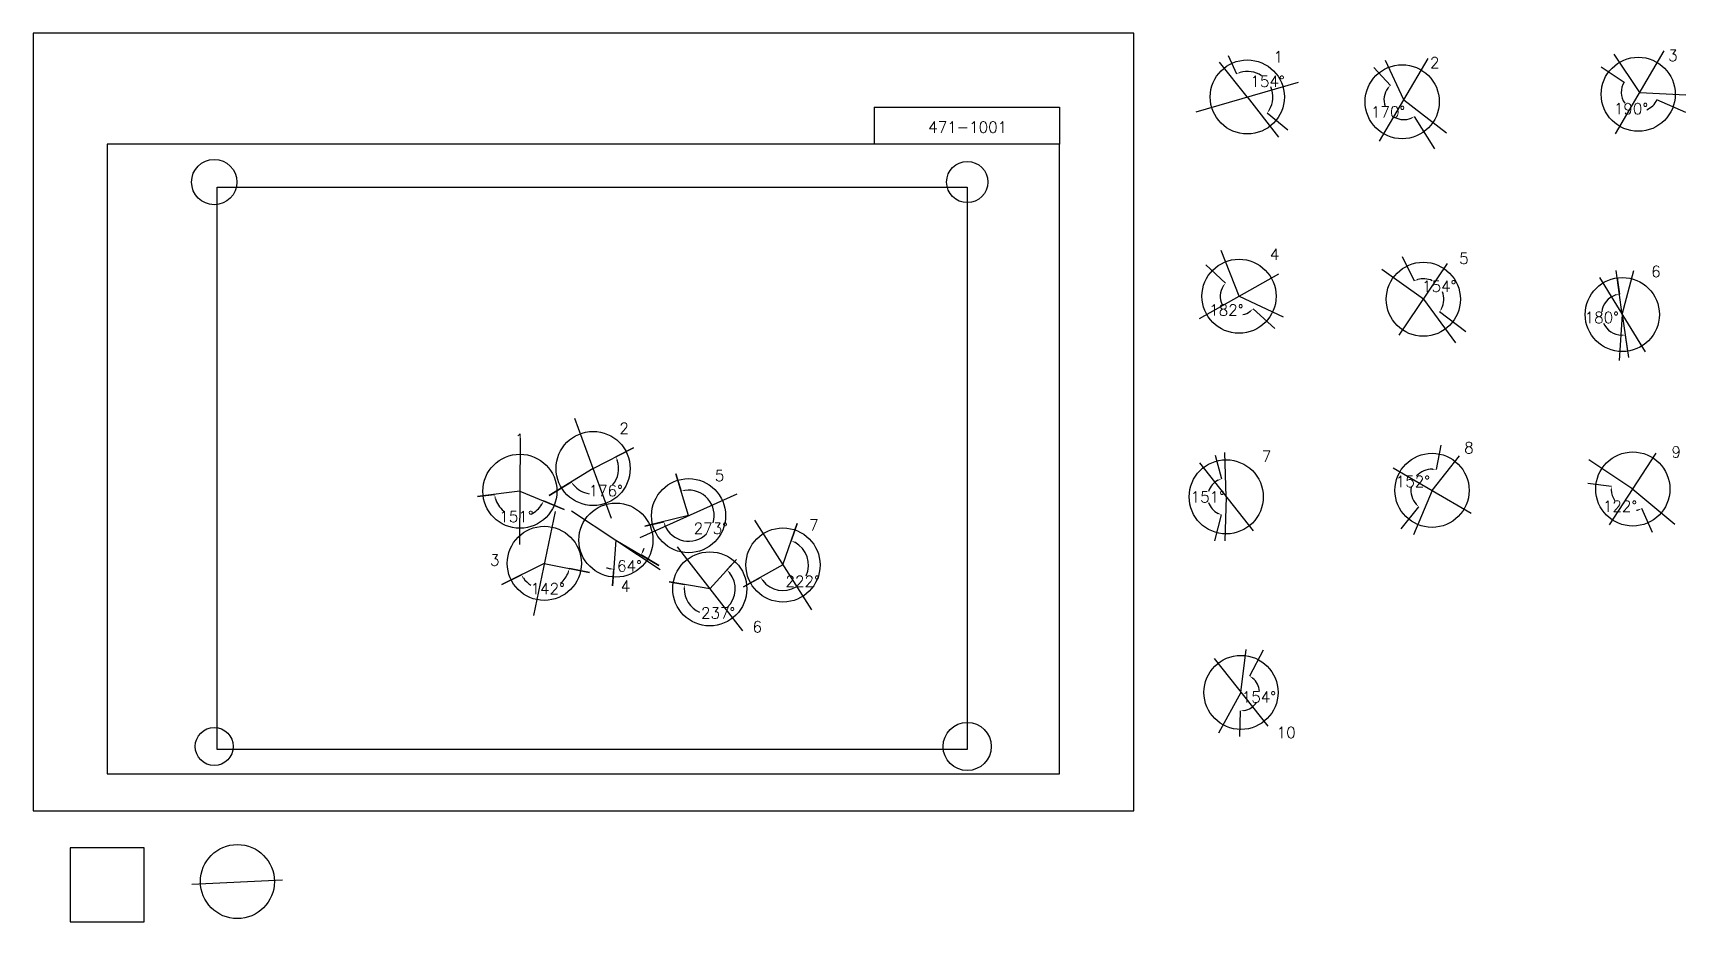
# Model space of a CAD drawing. Extents: x 0 to 2230150, y -150000 to 1050000.
import ezdxf

# ---------------------------------------------------------------- set-up
doc = ezdxf.new("R2010")
doc.units = 0
doc.header["$MEASUREMENT"] = 0
doc.layers.get('0').update_dxf_attribs({"linetype": 'CONTINUOUS'})
doc.layers.get('Defpoints').update_dxf_attribs({"linetype": 'CONTINUOUS'})
for name, color, linetype in [('_0-0_', 7, 'CONTINUOUS'), ('_0-1_V-nasSTD', 7, 'CONTINUOUS'), ('_0-2_番号', 7, 'CONTINUOUS'), ('ADD_LINE', 7, 'CONTINUOUS'), ('文字', 7, 'CONTINUOUS'), ('画像', 7, 'CONTINUOUS')]:
    doc.layers.add(name, color=color, linetype=linetype)
doc.layers.add('位置合わせ用', color=7, linetype='CONTINUOUS', plot=False)
doc.styles.get("Standard").update_dxf_attribs({"font": 'txt', "height": 15000, "bigfont": 'bigfont.shx'})
doc.dimstyles.get("Standard").update_dxf_attribs({"dimtxt": 0.18, "dimasz": 0.18, "dimexe": 0.18, "dimexo": 0.0625, "dimgap": 0.09, "dimtad": 0, "dimtih": 1, "dimtoh": 1, "dimdec": 4, "dimzin": 0, "dimdsep": 46, "dimtxsty": 'Standard', "dimcen": 0.09, "dimadec": 0, "dimazin": 0, "dimtfac": 1, "dimtdec": 4, "dimtofl": 0, "dimtmove": 0, "dimatfit": 3, "dimfxl": 1, "dimtolj": 1, "dimtzin": 0, "dimarcsym": 0})
picture_1 = doc.add_image_def('image1.jpg', size_in_pixel=(800, 600))

# ---------------------------------------------------------------- blocks, each defined once
blk = doc.blocks.new('-000-CCURVE_ORG002')
at = {"layer": '_0-0_', "color": 5, "linetype": 'Continuous'}
for p, q in [((30, -10), (10, -10)), ((10, -10), (10, -30)), ((30, -30), (30, -10)), ((10, -30), (30, -30))]:
    blk.add_line(p, q, dxfattribs=at)
blk = doc.blocks.new('-008-$$ATRU$$11$$背景色$$色$$0_0_0')
at = {"layer": '_0-2_番号'}
blk.add_blockref('-000-CCURVE_ORG002', (0, 0), dxfattribs=at)
blk = doc.blocks.new('*D27')
at = {"layer": 'ADD_LINE', "color": 0, "linetype": 'Continuous', "lineweight": -2}
for p, q in [((1612482, 1019756), (1623866, 995044)), ((1692790, 918934), (1664951, 941812))]:
    blk.add_line(p, q, dxfattribs=at)
for start, end in [(55.935441, 106.423298), (328.898292, 23.176446)]:
    blk.add_arc((1638300, 963714), 34496, start, end, dxfattribs=at)
at = {"layer": 'ADD_LINE', "color": 0}
for points in [[(1628254, 997582), (1628840, 996022), (1623866, 995045)], [(1667157, 946376), (1668518, 945414), (1664951, 941812)]]:
    blk.add_solid(points, dxfattribs=at)
at = {"layer": 'Defpoints', "color": 0}
for p in [(1612482, 1019756), (1638300, 963714), (1672046, 970868), (1692790, 918934)]:
    blk.add_point(p, dxfattribs=at)
at = {"layer": 'ADD_LINE', "color": 0, "linetype": 'Continuous', "insert": (1665608, 984790), "char_height": 15000, "attachment_point": 5}
blk.add_mtext('\\A1;154%%d', dxfattribs=at)
blk = doc.blocks.new('*D28')
at = {"color": 0, "linetype": 'Continuous', "lineweight": -2}
for p, q in [((1809179, 1003391), (1831324, 979396)), ((1891517, 893504), (1863720, 937271))]:
    blk.add_line(p, q, dxfattribs=at)
for start, end in [(143.458517, 199.177328), (242.968088, 291.666013)]:
    blk.add_arc((1849418, 959791), 26678, start, end, dxfattribs=at)
at = {"color": 0}
for points in [[(1828604, 975119), (1827364, 976233), (1831324, 979396)], [(1859646, 934256), (1858888, 935740), (1863721, 937271)]]:
    blk.add_solid(points, dxfattribs=at)
at = {"layer": 'Defpoints', "color": 0}
for p in [(1809179, 1003391), (1849418, 959791), (1823088, 955491), (1891518, 893504)]:
    blk.add_point(p, dxfattribs=at)
at = {"color": 0, "linetype": 'Continuous', "insert": (1828270, 943528), "char_height": 15000, "attachment_point": 5}
blk.add_mtext('\\A1;170%%d', dxfattribs=at)
blk = doc.blocks.new('*D31')
at = {"layer": 'ADD_LINE', "color": 0, "linetype": 'Continuous', "lineweight": -2}
for p, q in [((2115662, 1004203), (2146913, 983688)), ((2230150, 942907), (2190978, 959896))]:
    blk.add_line(p, q, dxfattribs=at)
for start, end in [(146.716384, 215.556167), (291.744567, 336.55299)]:
    blk.add_arc((2167922, 969896), 25131, start, end, dxfattribs=at)
at = {"layer": 'ADD_LINE', "color": 0}
for points in [[(2146913, 983688), (2146913, 983688), (2146913, 983688)], [(2190978, 959896), (2190978, 959896), (2190978, 959896)]]:
    blk.add_solid(points, dxfattribs=at)
at = {"layer": 'Defpoints', "color": 0}
for p in [(2115662, 1004204), (2167922, 969896), (2146156, 957332), (2230150, 942907)]:
    blk.add_point(p, dxfattribs=at)
at = {"layer": 'ADD_LINE', "color": 0, "linetype": 'Continuous', "insert": (2155982, 947782), "char_height": 15000, "attachment_point": 5}
blk.add_mtext('\\A1;190%%d', dxfattribs=at)
blk = doc.blocks.new('*D492')
at = {"color": 0, "linetype": 'Continuous', "lineweight": -2}
for p, q in [((1582560, 737261), (1608834, 712185)), ((1675657, 651191), (1646046, 677753))]:
    blk.add_line(p, q, dxfattribs=at)
for start, end in [(147.654398, 205.986177), (282.024317, 306.788949)]:
    blk.add_arc((1627174, 694681), 25352, start, end, dxfattribs=at)
at = {"color": 0}
for points in [[(1606412, 707733), (1605099, 708759), (1608834, 712185)], [(1642919, 673763), (1641794, 674993), (1646046, 677753)]]:
    blk.add_solid(points, dxfattribs=at)
at = {"layer": 'Defpoints', "color": 0}
for p in [(1582560, 737262), (1627174, 694681), (1602920, 687300), (1675658, 651190)]:
    blk.add_point(p, dxfattribs=at)
at = {"color": 0, "linetype": 'Continuous', "insert": (1609955, 676073), "char_height": 15000, "attachment_point": 5}
blk.add_mtext('\\A1;182%%d', dxfattribs=at)
blk = doc.blocks.new('*D493')
at = {"color": 0, "linetype": 'Continuous', "lineweight": -2}
for p, q in [((1847215, 748386), (1863522, 715452)), ((1933285, 646506), (1897834, 673710))]:
    blk.add_line(p, q, dxfattribs=at)
for start, end in [(64.877904, 105.999917), (332.840982, 21.383423)]:
    blk.add_arc((1875830, 690596), 27737, start, end, dxfattribs=at)
at = {"color": 0}
for points in [[(1867883, 718035), (1868485, 716481), (1863522, 715453)], [(1899804, 678380), (1901213, 677489), (1897835, 673710)]]:
    blk.add_solid(points, dxfattribs=at)
at = {"layer": 'Defpoints', "color": 0}
for p in [(1847214, 748386), (1887525, 715747), (1875830, 690596), (1933286, 646506)]:
    blk.add_point(p, dxfattribs=at)
at = {"color": 0, "linetype": 'Continuous', "insert": (1897257, 708209), "char_height": 15000, "attachment_point": 5}
blk.add_mtext('\\A1;154%%d', dxfattribs=at)
blk = doc.blocks.new('*D494')
at = {"color": 0, "linetype": 'Continuous', "lineweight": -2}
for p, q in [((2097719, 442479), (2129651, 438247)), ((2185031, 375777), (2170441, 407971))]:
    blk.add_line(p, q, dxfattribs=at)
for start, end in [(182.32444, 213.011449), (280.28229, 284.506363)]:
    blk.add_arc((2158450, 434431), 29051, start, end, dxfattribs=at)
at = {"color": 0}
for points in [[(2130255, 433215), (2128590, 433290), (2129651, 438247)], [(2166004, 405520), (2165449, 407092), (2170441, 407970)]]:
    blk.add_solid(points, dxfattribs=at)
at = {"layer": 'Defpoints', "color": 0}
for p in [(2097719, 442479), (2158450, 434431), (2134111, 418569), (2185032, 375776)]:
    blk.add_point(p, dxfattribs=at)
at = {"color": 0, "linetype": 'Continuous', "insert": (2141135, 411104), "char_height": 15000, "attachment_point": 5}
blk.add_mtext('\\A1;122%%d', dxfattribs=at)
blk = doc.blocks.new('*D495')
at = {"color": 0, "linetype": 'Continuous', "lineweight": -2}
for p, q in [((1899485, 493442), (1893065, 460614)), ((1845899, 380648), (1869761, 410403))]:
    blk.add_line(p, q, dxfattribs=at)
for start, end in [(88.997379, 136.834749), (170.916699, 221.208715)]:
    blk.add_arc((1887594, 432640), 28505, start, end, dxfattribs=at)
at = {"color": 0}
for points in [[(1888005, 460311), (1888181, 461969), (1893065, 460615)], [(1865573, 413259), (1866726, 414463), (1869761, 410403)]]:
    blk.add_solid(points, dxfattribs=at)
at = {"layer": 'Defpoints', "color": 0}
for p in [(1899486, 493442), (1869381, 454567), (1887594, 432640), (1845899, 380648)]:
    blk.add_point(p, dxfattribs=at)
at = {"color": 0, "linetype": 'Continuous', "insert": (1861739, 444640), "char_height": 15000, "attachment_point": 5}
blk.add_mtext('\\A1;152%%d', dxfattribs=at)
blk = doc.blocks.new('*D496')
at = {"color": 0, "linetype": 'Continuous', "lineweight": -2}
for p, q in [((1594921, 479957), (1603443, 448007)), ((1594453, 364310), (1603625, 399771))]:
    blk.add_line(p, q, dxfattribs=at)
for start, end in [(116.442259, 162.722612), (197.730428, 243.989803)]:
    blk.add_arc((1609870, 423913), 24936, start, end, dxfattribs=at)
at = {"color": 0}
for points in [[(1599060, 445461), (1598471, 447020), (1603443, 448007)], [(1598646, 400720), (1599223, 402284), (1603625, 399771)]]:
    blk.add_solid(points, dxfattribs=at)
at = {"layer": 'Defpoints', "color": 0}
for p in [(1594921, 479958), (1587247, 434403), (1609870, 423913), (1594453, 364310)]:
    blk.add_point(p, dxfattribs=at)
at = {"color": 0, "linetype": 'Continuous', "insert": (1584933, 423819), "char_height": 15000, "attachment_point": 5}
blk.add_mtext('\\A1;151%%d', dxfattribs=at)
blk = doc.blocks.new('*D497')
at = {"color": 0, "linetype": 'Continuous', "lineweight": -2}
for p, q in [((2137280, 719501), (2140368, 697666)), ((2151611, 620534), (2148379, 642348))]:
    blk.add_line(p, q, dxfattribs=at)
for start, end in [(108.314688, 172.816777), (204.310121, 268.164898)]:
    blk.add_arc((2144282, 669994), 27948, start, end, dxfattribs=at)
at = {"color": 0}
for points in [[(2135690, 695715), (2135310, 697337), (2140368, 697666)], [(2143435, 641228), (2143339, 642892), (2148379, 642348)]]:
    blk.add_solid(points, dxfattribs=at)
at = {"layer": 'Defpoints', "color": 0}
for p in [(2137280, 719501), (2144282, 669994), (2122350, 652671), (2151611, 620534)]:
    blk.add_point(p, dxfattribs=at)
at = {"color": 0, "linetype": 'Continuous', "insert": (2116623, 665988), "char_height": 15000, "attachment_point": 5}
blk.add_mtext('\\A1;180%%d', dxfattribs=at)
blk = doc.blocks.new('*D662')
at = {"color": 0, "linetype": 'Continuous', "lineweight": -2}
for p, q in [((1659684, 217062), (1641346, 182000)), ((1628066, 100544), (1629066, 134978))]:
    blk.add_line(p, q, dxfattribs=at)
for start, end in [(2.755917, 50.881259), (279.845571, 326.395586)]:
    blk.add_arc((1629789, 159904), 24936, start, end, dxfattribs=at)
at = {"color": 0}
for points in [[(1645980, 179947), (1645064, 178555), (1641346, 182001)], [(1633993, 136166), (1634112, 134504), (1629066, 134978)]]:
    blk.add_solid(points, dxfattribs=at)
at = {"layer": 'Defpoints', "color": 0}
for p in [(1659684, 217062), (1629789, 159904), (1648804, 143771), (1628066, 100544)]:
    blk.add_point(p, dxfattribs=at)
at = {"color": 0, "linetype": 'Continuous', "insert": (1653916, 153603), "char_height": 15000, "attachment_point": 5}
blk.add_mtext('\\A1;154%%d', dxfattribs=at)
blk = doc.blocks.new('*D665')
at = {"layer": 'ADD_LINE', "color": 0, "linetype": 'Continuous', "lineweight": -2}
for p, q in [((1031077, 388085), (1023011, 364520)), ((958754, 302272), (981714, 315079))]:
    blk.add_line(p, q, dxfattribs=at)
for start, end in [(334.935185, 62.792044), (217.465441, 300.852967)]:
    blk.add_arc((1011839, 331883), 34496, start, end, dxfattribs=at)
at = {"layer": 'ADD_LINE', "color": 0}
for points in [[(1027938, 363329), (1027285, 361795), (1023011, 364520)], [(985156, 311358), (983763, 310443), (981714, 315079)]]:
    blk.add_solid(points, dxfattribs=at)
at = {"layer": 'Defpoints', "color": 0}
for p in [(1031077, 388086), (1011839, 331883), (958754, 302272), (1019679, 298291)]:
    blk.add_point(p, dxfattribs=at)
at = {"layer": 'ADD_LINE', "color": 0, "linetype": 'Continuous', "insert": (1038314, 309770), "char_height": 15000, "attachment_point": 5}
blk.add_mtext('\\A1;222%%d', dxfattribs=at)
blk = doc.blocks.new('*D668')
at = {"layer": 'ADD_LINE', "color": 0, "linetype": 'Continuous', "lineweight": -2}
for p, q in [((867483, 454940), (874539, 431516)), ((825513, 384116), (850974, 390320))]:
    blk.add_line(p, q, dxfattribs=at)
for start, end in [(343.793073, 98.45203), (202.006763, 314.442774)]:
    blk.add_arc((884489, 398486), 34496, start, end, dxfattribs=at)
at = {"layer": 'ADD_LINE', "color": 0}
for points in [[(879237, 433421), (879600, 431794), (874539, 431516)], [(853300, 385816), (851713, 385305), (850974, 390320)]]:
    blk.add_solid(points, dxfattribs=at)
at = {"layer": 'Defpoints', "color": 0}
for p in [(867483, 454940), (825513, 384116), (884489, 398486), (893253, 365123)]:
    blk.add_point(p, dxfattribs=at)
at = {"layer": 'ADD_LINE', "color": 0, "linetype": 'Continuous', "insert": (914432, 381358), "char_height": 15000, "attachment_point": 5}
blk.add_mtext('\\A1;273%%d', dxfattribs=at)
blk = doc.blocks.new('*D671')
at = {"layer": 'ADD_LINE', "color": 0, "linetype": 'Continuous', "lineweight": -2}
for p, q in [((810149, 490164), (786354, 477932)), ((696231, 425524), (726309, 444062))]:
    blk.add_line(p, q, dxfattribs=at)
for start, end in [(319.189102, 18.893826), (219.959317, 260.737874)]:
    blk.add_arc((755675, 462161), 34496, start, end, dxfattribs=at)
at = {"layer": 'ADD_LINE', "color": 0}
for points in [[(789079, 473658), (787545, 473005), (786354, 477932)], [(729910, 440494), (728558, 439519), (726309, 444062)]]:
    blk.add_solid(points, dxfattribs=at)
at = {"layer": 'Defpoints', "color": 0}
for p in [(810149, 490164), (755675, 462161), (696230, 425524), (755775, 427666)]:
    blk.add_point(p, dxfattribs=at)
at = {"layer": 'ADD_LINE', "color": 0, "linetype": 'Continuous', "insert": (772623, 432116), "char_height": 15000, "attachment_point": 5}
blk.add_mtext('\\A1;176%%d', dxfattribs=at)
blk = doc.blocks.new('*D674')
at = {"layer": 'ADD_LINE', "color": 0, "linetype": 'Continuous', "lineweight": -2}
for p, q in [((949010, 339370), (936200, 325238)), ((858326, 309017), (879029, 305483))]:
    blk.add_line(p, q, dxfattribs=at)
for start, end in [(313.302188, 39.496636), (178.626552, 246.537565)]:
    blk.add_arc((913033, 299680), 34496, start, end, dxfattribs=at)
at = {"layer": 'ADD_LINE', "color": 0}
for points in [[(940255, 322196), (939049, 321045), (936200, 325238)], [(879376, 300426), (877718, 300587), (879029, 305483)]]:
    blk.add_solid(points, dxfattribs=at)
at = {"layer": 'Defpoints', "color": 0}
for p in [(949010, 339370), (858326, 309017), (913033, 299680), (900940, 267373)]:
    blk.add_point(p, dxfattribs=at)
at = {"layer": 'ADD_LINE', "color": 0, "linetype": 'Continuous', "insert": (924298, 267076), "char_height": 15000, "attachment_point": 5}
blk.add_mtext('\\A1;237%%d', dxfattribs=at)
blk = doc.blocks.new('*D677')
at = {"layer": 'ADD_LINE', "color": 0, "linetype": 'Continuous', "lineweight": -2}
for p, q in [((844249, 331279), (820363, 345433)), ((781670, 303548), (783403, 326204))]:
    blk.add_line(p, q, dxfattribs=at)
for start, end in [(336.614072, 343.878595), (251.094948, 258.35947)]:
    blk.add_arc((786414, 365551), 39462, start, end, dxfattribs=at)
at = {"layer": 'ADD_LINE', "color": 0}
for points in [[(821892, 350266), (823377, 349509), (820363, 345433)], [(778336, 326076), (778568, 327726), (783403, 326204)]]:
    blk.add_solid(points, dxfattribs=at)
at = {"layer": 'Defpoints', "color": 0}
for p in [(786414, 365551), (797863, 327787), (844250, 331278), (781670, 303548)]:
    blk.add_point(p, dxfattribs=at)
at = {"layer": 'ADD_LINE', "color": 0, "linetype": 'Continuous', "insert": (804628, 330544), "char_height": 15000, "attachment_point": 5}
blk.add_mtext('\\A1;64%%d', dxfattribs=at)
blk = doc.blocks.new('*D680')
at = {"layer": 'ADD_LINE', "color": 0, "linetype": 'Continuous', "lineweight": -2}
for p, q in [((599620, 424352), (622633, 427194)), ((716723, 406787), (688768, 418293))]:
    blk.add_line(p, q, dxfattribs=at)
for start, end in [(195.351258, 230.682066), (296.512593, 329.317476)]:
    blk.add_arc((656868, 431421), 34496, start, end, dxfattribs=at)
at = {"layer": 'ADD_LINE', "color": 0}
for points in [[(624421, 422451), (622786, 422127), (622633, 427194)], [(687280, 413447), (685789, 414191), (688768, 418293)]]:
    blk.add_solid(points, dxfattribs=at)
at = {"layer": 'Defpoints', "color": 0}
for p in [(599620, 424352), (656868, 431421), (716724, 406787), (667203, 398510)]:
    blk.add_point(p, dxfattribs=at)
at = {"layer": 'ADD_LINE', "color": 0, "linetype": 'Continuous', "insert": (652267, 397234), "char_height": 15000, "attachment_point": 5}
blk.add_mtext('\\A1;151%%d', dxfattribs=at)
blk = doc.blocks.new('*D683')
at = {"layer": 'ADD_LINE', "color": 0, "linetype": 'Continuous', "lineweight": -2}
for p, q in [((632526, 305422), (658954, 318644)), ((750566, 321535), (723587, 327105))]:
    blk.add_line(p, q, dxfattribs=at)
for start, end in [(214.891585, 238.502112), (309.274705, 340.023568)]:
    blk.add_arc((689804, 334079), 34496, start, end, dxfattribs=at)
at = {"layer": 'ADD_LINE', "color": 0}
for points in [[(662225, 314772), (660793, 313921), (658954, 318644)], [(723026, 322067), (721422, 322521), (723587, 327105)]]:
    blk.add_solid(points, dxfattribs=at)
at = {"layer": 'Defpoints', "color": 0}
for p in [(689804, 334079), (750566, 321535), (632526, 305422), (680198, 300948)]:
    blk.add_point(p, dxfattribs=at)
at = {"layer": 'ADD_LINE', "color": 0, "linetype": 'Continuous', "insert": (694281, 299875), "char_height": 15000, "attachment_point": 5}
blk.add_mtext('\\A1;142%%d', dxfattribs=at)

msp = doc.modelspace()

# ---------------------------------------------------------------- linework, layer by layer
at = {"layer": '_0-1_V-nasSTD', "color": 7, "linetype": 'Continuous'}
for p, q in [((1485000, 1050000), (0, 1050000)), ((0, 1050000), (0, 0)), ((1485000, 1050000), (0, 1050000)), ((0, 1050000), (0, 0)), ((1485000, 0), (1485000, 1050000)), ((1485000, 0), (1485000, 1050000)), ((1135000, 950000), (1135000, 900000)), ((1135000, 950000), (1385000, 950000)), ((1385000, 950000), (1385000, 900000)), ((1385000, 900000), (100000, 900000)), ((100000, 900000), (100000, 50000)), ((1385000, 50000), (1385000, 900000)), ((100000, 50000), (1385000, 50000)), ((0, 0), (1485000, 0)), ((0, 0), (1485000, 0))]:
    msp.add_line(p, q, dxfattribs=at)
at = {"layer": 'ADD_LINE', "color": 5, "linetype": 'Continuous'}
for p, q in [((1638300.12759, 963713.94411), (1600657, 1010465.5)), ((1849417.68706, 959791.40858), (1824731.61592, 1013095)), ((2167921.53926, 969895.92252), (2133337.061, 1021586.01265)), ((1638300.12759, 963713.94411), (1680185.5, 909330)), ((1849417.68706, 959791.40858), (1907070.5, 915461)), ((2167921.53926, 969895.92252), (2230150.4375, 966693.63309)), ((1627173.85936, 694681.42053), (1603053, 756584)), ((1875829.60478, 690595.69901), (1819695, 730821)), ((2144282.17651, 669993.66595), (2135874.84661, 729434.5)), ((2144282.17651, 669993.66595), (2159881.11393, 729434.5)), ((1627173.85936, 694681.42053), (1686782, 666999.5)), ((1875829.60478, 690595.69901), (1919233, 631868.5)), ((2144282.17651, 669993.66595), (2139973.5, 607862)), ((2144282.17651, 669993.66595), (2152852.5, 612158.5)), ((755674.75, 462161.44411), (810149, 490164.5)), ((1609869.59541, 423912.59025), (1607859.5021, 483624.43754)), ((1887594.19761, 432639.77192), (1924592.5, 479202.5)), ((2158449.59821, 434430.75199), (2099218, 473956.5)), ((755674.75, 462161.44411), (696230.5, 425523.5)), ((884488.75, 398486.44411), (867483, 454940)), ((656868.25, 431421.44411), (599620, 424352.5)), ((656868.25, 431421.44411), (716723.5, 406787)), ((1609869.59541, 423912.59025), (1608159.50179, 364310.06247)), ((1887594.19761, 432639.77192), (1862762, 372404)), ((2158449.59821, 434430.75199), (2215384.5, 387018.5)), ((884488.75, 398486.44411), (825513, 384115.5)), ((1011839.25, 331883.44411), (1031077, 388085.5)), ((786414.25, 365550.94411), (781669.5, 303548)), ((786414.25, 365550.94411), (844249.5, 331278.5)), ((913032.75, 299679.94411), (949010.5, 339370)), ((689803.75, 334078.94411), (632526, 305422)), ((689803.75, 334078.94411), (750566.5, 321535)), ((1011839.25, 331883.44411), (958753.5, 302271.5)), ((913032.75, 299679.94411), (858325.5, 309017)), ((1629789, 159904), (1636845.5, 217647.28885)), ((1629789, 159904), (1599375.79815, 104642.5))]:
    msp.add_line(p, q, dxfattribs=at)
at = {"layer": 'ADD_LINE', "color": 1, "linetype": 'Continuous'}
for p, q in [((1816519.43706, 903878.65858), (1882315.93706, 1015704.15858)), ((2135023.28926, 913983.17252), (2200819.78926, 1025808.67252)), ((1569397.37759, 943664.44411), (1707202.87759, 983763.44411)), ((1843082.10478, 642335.94901), (1908577.10478, 738855.44901)), ((1573690.48436, 664418.92053), (1680657.23436, 724943.92053)), ((2113351.05151, 720119.29095), (2175213.30151, 619868.04095)), ((780314.17488, 394763.59437), (731035.32512, 529559.29385)), ((657283.04334, 503180.75956), (656453.45666, 359662.12866)), ((1573599.84541, 469670.84025), (1646139.34541, 378154.34025)), ((2126994.59821, 386171.00199), (2189904.59821, 482690.50199)), ((1835025.69761, 463233.02192), (1940162.69761, 402046.52192)), ((819011.6978, 369121.03856), (949965.8022, 427851.84967)), ((704531.93795, 404311.78463), (675075.56205, 263846.10359)), ((726542.21286, 405109.89476), (846286.28714, 325991.99347)), ((973304.01789, 392419.4441), (1050374.48211, 271347.44413)), ((868848.26449, 356224.64014), (957217.23551, 243135.24809)), ((1593519.25, 205662.25), (1666058.75, 114145.75)), ((214262.32302, -98799.56876), (336470.78129, -93322.43898))]:
    msp.add_line(p, q, dxfattribs=at)
at = {"layer": 'ADD_LINE', "color": 5, "linetype": 'ByBlock'}
for centre in [(1638300.12759, 963713.94411), (1847299.84098, 957259.81804), (2165803.69318, 967364.33199), (1627173.85936, 694681.42053), (1875829.60478, 690595.69901), (2144282.17651, 669993.66595), (755674.75, 462161.44411), (656868.25, 431421.44411), (1609869.59541, 423912.59025), (1887594.19761, 432639.77192), (2158449.59821, 434430.75199), (884488.75, 398486.44411), (786414.25, 365550.94411), (689803.75, 334078.94411), (1011839.25, 331883.44411), (913032.75, 299679.94411), (1629789, 159904), (275704.61091, -95468.83904)]:
    msp.add_circle(centre, 50000, dxfattribs=at)
at = {"layer": '位置合わせ用', "color": 5, "linetype": 'Continuous'}
for centre, radius in [((244424.4, 848880.595), 30579.2687), ((1260424.4, 848880.595), 27848.33235), ((244424.4, 86880.595), 25672.78835), ((1260424.4, 86880.595), 32483.49996)]:
    msp.add_circle(centre, radius, dxfattribs=at)

# ---------------------------------------------------------------- block references
at = {"layer": '_0-0_', "xscale": 5000, "yscale": 5000, "zscale": 5000}
msp.add_blockref('-008-$$ATRU$$11$$背景色$$色$$0_0_0', (0, 0), dxfattribs=at)

# ---------------------------------------------------------------- texts
at = {"layer": '文字', "color": 5, "linetype": 'Continuous'}
for s, p in [('3', (2206162.5, 1012123.5)), ('1', (1673664.84659, 1010338.61449)), ('2', (1884735.5, 1002469.5)), ('4', (1668695.5, 743754)), ('5', (1924216.5, 738393)), ('6', (2183311.5, 720524.5)), ('2', (791039.469, 508786.11449)), ('1', (650177, 494141.5)), ('8', (1930840.69761, 482615.93968)), ('9', (2210625.69761, 476897.98348)), ('7', (1657991.59541, 471180.02727)), ('5', (919853.469, 445111.11449)), ('7', (1047203.969, 378508.11449)), ('3', (616509.5, 330928)), ('4', (793014.67248, 295797)), ('6', (970748.5, 240904.5)), ('10', (1677911, 98195.5))]:
    msp.add_text(s, height=15000, dxfattribs=at).set_placement(p)
at = {"layer": '文字', "linetype": 'Continuous'}
msp.add_text('471-1001', height=15000, dxfattribs=at).set_placement((1207698.06436, 915464.91089))

# ---------------------------------------------------------------- dimensions: what is measured, and where the dimension line sits
at = {"color": 5, "linetype": 'Continuous'}
for base, center, p1, p2, picture, middle in [((1823088.23526, 955490.96023), (1849417.68706, 959791.40858), (1809178.77504, 1003391.05715), (1891517.5, 893504), '*D28', (1828269.9978, 943527.67201)), ((1602919.66927, 687300.1765), (1627173.85936, 694681.42053), (1582560, 737261.5), (1675657.5, 651190.5), '*D492', (1609955.37168, 676073.03042)), ((1887525.02456, 715746.55986), (1875829.60478, 690595.69901), (1847214.5, 748386.5), (1933285.5, 646506), '*D493', (1897256.73514, 708208.95339)), ((2122350.14113, 652670.99813), (2144282.17651, 669993.66595), (2137279.85621, 719500.91301), (2151611.40936, 620533.75951), '*D497', (2116622.71578, 665988.26601)), ((1869381.14317, 454567.03326), (1887594.19761, 432639.77192), (1899485.5, 493442.5), (1845899, 380648), '*D495', (1861738.50652, 444639.91276)), ((1587247.09662, 434402.94997), (1609869.59541, 423912.59025), (1594921, 479957.5), (1594452.55209, 364310), '*D496', (1584933.35154, 423818.56891)), ((2134111.47282, 418568.6119), (2158449.59821, 434430.75199), (2097719, 442479), (2185031.5, 375776.5), '*D494', (2141135.0292, 411103.5675)), ((1648803.90553, 143771.4718), (1629789, 159904), (1659684.47103, 217061.94462), (1628066.5, 100544), '*D662', (1653916.18486, 153602.8851))]:
    dim = msp.add_angular_dim_3p(base=base, center=center, p1=p1, p2=p2, dimstyle='Standard', override={"dimasz": 5000, "dimtmove": 2}, dxfattribs=at)
    dim.commit()
    dim.dimension.update_dxf_attribs({"geometry": picture, "text_midpoint": middle})
at = {"layer": 'ADD_LINE', "color": 5, "linetype": 'Continuous'}
for base, center, p1, p2, override, picture, middle in [((1672045.78438, 970867.8893), (1638300.12759, 963713.94411), (1612481.5, 1019756.5), (1692790, 918933.5), {"dimasz": 5000, "dimtmove": 2}, '*D27', (1665608.30751, 984790.2719)), ((2146156.07889, 957332.10205), (2167921.53926, 969895.92252), (2115661.5, 1004203.5), (2230150.5, 942906.93528), {"dimtmove": 2}, '*D31', (2155981.84538, 947781.93238)), ((755775.17089, 427665.96325), (755674.75, 462161.44411), (810149, 490164.5), (696230.5, 425523.5), {"dimasz": 5000, "dimtmove": 2}, '*D671', (772622.71859, 432116.2341)), ((893252.67021, 365122.66155), (884488.75, 398486.44411), (867483, 454940), (825513, 384115.5), {"dimasz": 5000, "dimtmove": 2}, '*D668', (914431.65506, 381358.37591)), ((667202.67024, 398510.22958), (656868.25, 431421.44411), (716723.5, 406787), (599620, 424352.5), {"dimasz": 5000, "dimtmove": 2}, '*D680', (652266.81793, 397234.09109)), ((1019679.39449, 298290.5815), (1011839.25, 331883.44411), (1031077, 388085.5), (958753.5, 302271.5), {"dimasz": 5000, "dimtmove": 2}, '*D665', (1038314.18967, 309769.51516)), ((797863.36148, 327786.55996), (786414.25, 365550.94411), (844249.5, 331278.5), (781669.5, 303548), {"dimasz": 5000, "dimtmove": 2}, '*D677', (804627.58277, 330543.72524)), ((900940.40986, 267373.23283), (913032.75, 299679.94411), (949010.5, 339370), (858325.5, 309017), {"dimasz": 5000, "dimtmove": 2}, '*D674', (924298.48423, 267075.78002)), ((680198.02148, 300947.71619), (689803.75, 334078.94411), (750566.5, 321535), (632526, 305422), {"dimasz": 5000, "dimtmove": 2}, '*D683', (694281.00848, 299875.10748))]:
    dim = msp.add_angular_dim_3p(base=base, center=center, p1=p1, p2=p2, dimstyle='Standard', override=override, dxfattribs=at)
    dim.commit()
    dim.dimension.update_dxf_attribs({"geometry": picture, "text_midpoint": middle})

# ---------------------------------------------------------------- pictures from other files: only their frames are drawn
at = {"layer": '画像', "color": 5, "linetype": 'Continuous'}
image = msp.add_image(picture_1, insert=(248448, 82800.5), size_in_units=(1011984.62505, 758988.46879), dxfattribs=at)
image.dxf.flags = 7

doc.saveas('drawing.dxf')
